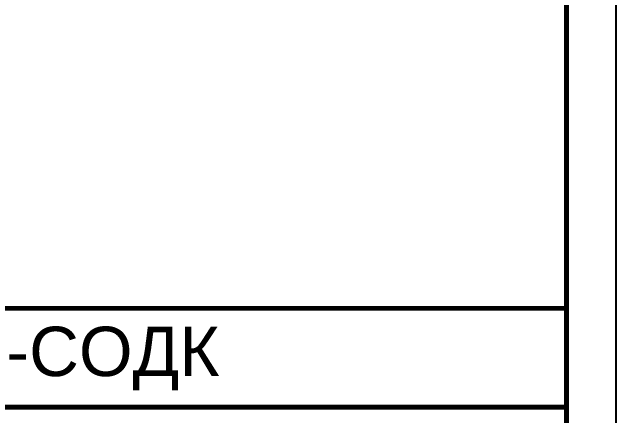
# Model space of a CAD drawing. Header units: millimetres. Extents: x -112426 to 6776, y 1218 to 38707.
# Drawn here: x 3777.2 to 3838.3, y 1450.3 to 1491.2 of the extents above; entities that cross this region are included whole.
import ezdxf

# ---------------------------------------------------------------- set-up
doc = ezdxf.new("R2010")
doc.units = ezdxf.units.MM
doc.styles.get("Standard").update_dxf_attribs({"font": 'arial.ttf'})

msp = doc.modelspace()

# ---------------------------------------------------------------- linework, layer by layer
msp.add_lwpolyline([(3541.303, 1821.16), (3838.303, 1821.16), (3838.303, 1401.16), (3541.303, 1401.16)], close=True)
at = {"const_width": 0.5}
msp.add_lwpolyline([(3561.303, 1816.16), (3833.303, 1816.16), (3833.303, 1406.16), (3561.303, 1406.16)], close=True, dxfattribs=at)
for points in [[(3648.303, 1406.16), (3648.303, 1461.16), (3833.303, 1461.16)], [(3713.303, 1451.16), (3833.303, 1451.16)]]:
    msp.add_lwpolyline(points, dxfattribs=at)

# ---------------------------------------------------------------- texts
at = {"insert": (3751.346, 1459.299), "char_height": 5, "width": 38.3472, "attachment_point": 1}
msp.add_mtext('47/2019-СОДК', dxfattribs=at)

doc.saveas('drawing.dxf')
